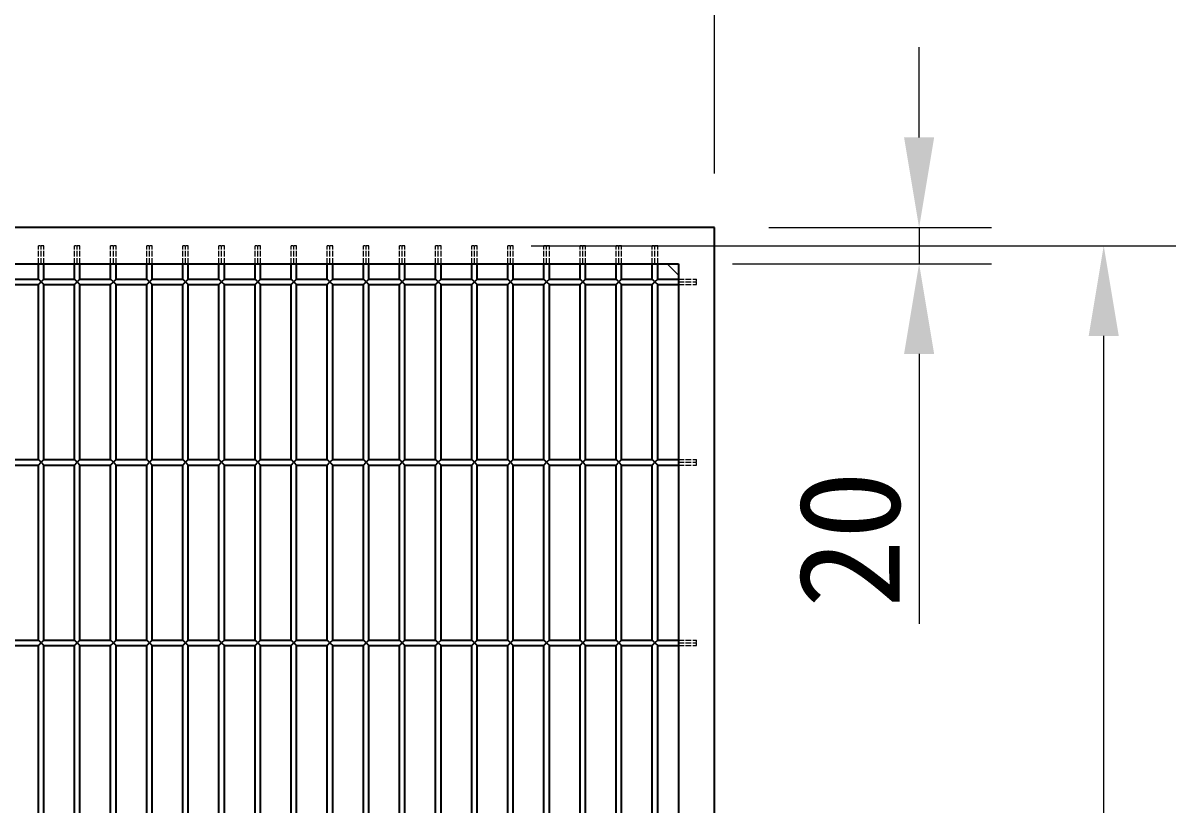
# Model space of a CAD drawing. Header units: millimetres. Extents: x 120 to 9117, y 110 to 4090.
# Drawn here: x 2387 to 3026, y 3197 to 3630 of the extents above; entities that cross this region are included whole.
import ezdxf

# ---------------------------------------------------------------- set-up
doc = ezdxf.new("R2010")
doc.units = ezdxf.units.MM
doc.header["$LTSCALE"] = 20
doc.linetypes.add('DASHED', pattern=[0.2067, 0.1654, -0.0413])
doc.layers.add('可见 (ISO)', color=7, linetype='Continuous', lineweight=25)
for name, color, linetype, lineweight, true_color in [('尺寸 (ISO)', 7, 'Continuous', 18, 0x008000), ('符号 (ISO)', 7, 'Continuous', 18, 0x008000), ('隐藏 (ISO)', 5, 'DASHED', 18, 0x0000ff)]:
    doc.layers.add(name, color=color, linetype=linetype, lineweight=lineweight, true_color=true_color)
doc.styles.add('最新国标', font='simfang.ttf')
doc.dimstyles.new('默认 (GB)', dxfattribs={"dimscale": 20, "dimtxt": 2.8, "dimasz": 2.5, "dimexe": 2, "dimexo": 1.5, "dimgap": 0.5, "dimtad": 1, "dimtoh": 1, "dimdsep": 46, "dimtxsty": '最新国标', "dimcen": 0.09, "dimdle": 10, "dimclrd": 256, "dimclre": 256, "dimclrt": 256, "dimaunit": 1, "dimadec": 3, "dimazin": 2, "dimtfac": 0.535714, "dimtdec": 3, "dimtmove": 0, "dimatfit": 3, "dimfxl": 0, "dimtolj": 1, "dimlwd": -1, "dimlwe": -1, "dimarcsym": 0})

# ---------------------------------------------------------------- blocks, each defined once
blk = doc.blocks.new('*D5')
at = {"layer": 'Defpoints', "color": 0, "transparency": 16777216}
for p in [(2070.28, 3668.26), (2070.28, 3517.01), (2770.28, 3517.01)]:
    blk.add_point(p, dxfattribs=at)
at = {"layer": '尺寸 (ISO)', "color": 116, "true_color": 0x00803f, "transparency": 16777216}
for p, q in [((2070.28, 3547.01), (2070.28, 3708.26)), ((2770.28, 3547.01), (2770.28, 3708.26)), ((2720.28, 3668.26), (2120.28, 3668.26))]:
    blk.add_line(p, q, dxfattribs=at)
for points in [[(2120.28, 3676.6), (2120.28, 3659.93), (2070.28, 3668.26)], [(2720.28, 3676.6), (2720.28, 3659.93), (2770.28, 3668.26)]]:
    blk.add_solid(points, dxfattribs=at)
at = {"layer": '尺寸 (ISO)', "transparency": 16777216, "insert": (2470.28, 3706.58), "char_height": 56, "attachment_point": 5, "style": '最新国标'}
blk.add_mtext('\\A1;700', dxfattribs=at)
blk = doc.blocks.new('*D11')
at = {"layer": 'Defpoints', "color": 0, "transparency": 16777216}
for p in [(2770.28, 3517.01), (2883.57, 3517.01), (2750.28, 3497.01)]:
    blk.add_point(p, dxfattribs=at)
at = {"layer": '尺寸 (ISO)', "color": 116, "true_color": 0x00803f, "transparency": 16777216}
for p, q in [((2883.57, 3567.01), (2883.57, 3617.01)), ((2800.28, 3517.01), (2923.57, 3517.01)), ((2883.57, 3517.01), (2883.57, 3497.01)), ((2780.28, 3497.01), (2923.57, 3497.01)), ((2883.57, 3447.01), (2883.57, 3297.47))]:
    blk.add_line(p, q, dxfattribs=at)
for points in [[(2875.23, 3567.01), (2891.9, 3567.01), (2883.57, 3517.01)], [(2875.23, 3447.01), (2891.9, 3447.01), (2883.57, 3497.01)]]:
    blk.add_solid(points, dxfattribs=at)
at = {"layer": '尺寸 (ISO)', "transparency": 16777216, "insert": (2845.25, 3344.27), "char_height": 56, "attachment_point": 5, "rotation": 90, "style": '最新国标'}
blk.add_mtext('\\A1;20', dxfattribs=at)
blk = doc.blocks.new('末端处理方式2')
at = {"layer": '符号 (ISO)'}
for p, q in [((137.514, 174.533), (137.197, 174.851)), ((137.197, 174.851), (137.514, 174.851)), ((137.514, 174.851), (137.514, 174.533))]:
    blk.add_line(p, q, dxfattribs=at)
at = {"layer": '符号 (ISO)', "flags": 128}
blk.add_lwpolyline([(137.514, 174.851), (137.197, 174.851), (137.514, 174.533), (137.514, 174.851)], dxfattribs=at)
at = {"layer": '符号 (ISO)'}
blk.add_solid([(137.514, 174.851), (137.197, 174.851), (137.514, 174.533), (137.514, 174.851)], dxfattribs=at)
blk = doc.blocks.new('_DotSmall')
at = {"color": 0, "linetype": 'ByBlock', "const_width": 0.5}
blk.add_lwpolyline([(-0.0625, 0, 1), (0.0625, 0, 1)], format="xyb", close=True, dxfattribs=at)
blk = doc.blocks.new('*D19')
at = {"layer": 'Defpoints', "color": 0, "transparency": 16777216}
for p in [(2638.78, 3507.01), (2985.81, 3507.01), (2635.78, 1527.01)]:
    blk.add_point(p, dxfattribs=at)
at = {"layer": '尺寸 (ISO)', "color": 116, "true_color": 0x00803f, "transparency": 16777216}
for p, q in [((2668.78, 3507.01), (3025.81, 3507.01)), ((2985.81, 1527.01), (2985.81, 3457.01)), ((2665.78, 1527.01), (3025.81, 1527.01))]:
    blk.add_line(p, q, dxfattribs=at)
blk.add_solid([(2977.47, 3457.01), (2994.14, 3457.01), (2985.81, 3507.01)], dxfattribs=at)
at = {"layer": '尺寸 (ISO)', "color": 116, "true_color": 0x00803f, "transparency": 16777216, "xscale": 50, "yscale": 50, "zscale": 50, "rotation": 270}
blk.add_blockref('_DotSmall', (2985.81, 1527.01), dxfattribs=at)
at = {"layer": '尺寸 (ISO)', "transparency": 16777216, "insert": (2947.49, 2517.21), "char_height": 56, "attachment_point": 5, "rotation": 90, "style": '最新国标'}
blk.add_mtext('\\A1;1980', dxfattribs=at)

msp = doc.modelspace()

# ---------------------------------------------------------------- linework, layer by layer
at = {"layer": '可见 (ISO)'}
for p, q in [((2770.28, 3517.011), (2070.28, 3517.011)), ((2770.28, 1517.011), (2770.28, 3517.011)), ((2090.28, 3497.011), (2750.28, 3497.011)), ((2395.78, 3488.511), (2395.78, 3497.011)), ((2398.78, 3488.511), (2398.78, 3497.011)), ((2415.78, 3488.511), (2415.78, 3497.011)), ((2418.78, 3488.511), (2418.78, 3497.011)), ((2435.78, 3488.511), (2435.78, 3497.011)), ((2438.78, 3488.511), (2438.78, 3497.011)), ((2455.78, 3488.511), (2455.78, 3497.011)), ((2458.78, 3488.511), (2458.78, 3497.011)), ((2475.78, 3488.511), (2475.78, 3497.011)), ((2478.78, 3488.511), (2478.78, 3497.011)), ((2495.78, 3488.511), (2495.78, 3497.011)), ((2498.78, 3488.511), (2498.78, 3497.011)), ((2515.78, 3488.511), (2515.78, 3497.011)), ((2518.78, 3488.511), (2518.78, 3497.011)), ((2535.78, 3488.511), (2535.78, 3497.011)), ((2538.78, 3488.511), (2538.78, 3497.011)), ((2555.78, 3488.511), (2555.78, 3497.011)), ((2558.78, 3488.511), (2558.78, 3497.011)), ((2575.78, 3488.511), (2575.78, 3497.011)), ((2578.78, 3488.511), (2578.78, 3497.011)), ((2595.78, 3488.511), (2595.78, 3497.011)), ((2598.78, 3488.511), (2598.78, 3497.011)), ((2615.78, 3488.511), (2615.78, 3497.011)), ((2618.78, 3488.511), (2618.78, 3497.011)), ((2635.78, 3488.511), (2635.78, 3497.011)), ((2638.78, 3488.511), (2638.78, 3497.011)), ((2655.78, 3488.511), (2655.78, 3497.011)), ((2658.78, 3488.511), (2658.78, 3497.011)), ((2675.78, 3488.511), (2675.78, 3497.011)), ((2678.78, 3488.511), (2678.78, 3497.011)), ((2695.78, 3488.511), (2695.78, 3497.011)), ((2698.78, 3488.511), (2698.78, 3497.011)), ((2715.78, 3488.511), (2715.78, 3497.011)), ((2718.78, 3488.511), (2718.78, 3497.011)), ((2735.78, 3488.511), (2735.78, 3497.011)), ((2738.78, 3488.511), (2738.78, 3497.011)), ((2750.28, 3497.011), (2750.28, 2527.011)), ((2378.78, 3488.511), (2395.78, 3488.511)), ((2397.28, 3487.011), (2395.78, 3488.511)), ((2395.78, 3485.511), (2397.28, 3487.011)), ((2398.78, 3488.511), (2397.28, 3487.011)), ((2397.28, 3487.011), (2398.78, 3485.511)), ((2398.78, 3488.511), (2415.78, 3488.511)), ((2417.28, 3487.011), (2415.78, 3488.511)), ((2415.78, 3485.511), (2417.28, 3487.011)), ((2418.78, 3488.511), (2417.28, 3487.011)), ((2417.28, 3487.011), (2418.78, 3485.511)), ((2418.78, 3488.511), (2435.78, 3488.511)), ((2437.28, 3487.011), (2435.78, 3488.511)), ((2435.78, 3485.511), (2437.28, 3487.011)), ((2438.78, 3488.511), (2437.28, 3487.011)), ((2437.28, 3487.011), (2438.78, 3485.511)), ((2438.78, 3488.511), (2455.78, 3488.511)), ((2457.28, 3487.011), (2455.78, 3488.511)), ((2455.78, 3485.511), (2457.28, 3487.011)), ((2458.78, 3488.511), (2457.28, 3487.011)), ((2457.28, 3487.011), (2458.78, 3485.511)), ((2458.78, 3488.511), (2475.78, 3488.511)), ((2477.28, 3487.011), (2475.78, 3488.511)), ((2475.78, 3485.511), (2477.28, 3487.011)), ((2478.78, 3488.511), (2477.28, 3487.011)), ((2477.28, 3487.011), (2478.78, 3485.511)), ((2478.78, 3488.511), (2495.78, 3488.511)), ((2497.28, 3487.011), (2495.78, 3488.511)), ((2495.78, 3485.511), (2497.28, 3487.011)), ((2498.78, 3488.511), (2497.28, 3487.011)), ((2497.28, 3487.011), (2498.78, 3485.511)), ((2498.78, 3488.511), (2515.78, 3488.511)), ((2517.28, 3487.011), (2515.78, 3488.511)), ((2515.78, 3485.511), (2517.28, 3487.011)), ((2518.78, 3488.511), (2517.28, 3487.011)), ((2517.28, 3487.011), (2518.78, 3485.511)), ((2518.78, 3488.511), (2535.78, 3488.511)), ((2537.28, 3487.011), (2535.78, 3488.511)), ((2535.78, 3485.511), (2537.28, 3487.011)), ((2538.78, 3488.511), (2537.28, 3487.011)), ((2537.28, 3487.011), (2538.78, 3485.511)), ((2538.78, 3488.511), (2555.78, 3488.511)), ((2557.28, 3487.011), (2555.78, 3488.511)), ((2555.78, 3485.511), (2557.28, 3487.011)), ((2558.78, 3488.511), (2557.28, 3487.011)), ((2557.28, 3487.011), (2558.78, 3485.511)), ((2558.78, 3488.511), (2575.78, 3488.511)), ((2577.28, 3487.011), (2575.78, 3488.511)), ((2575.78, 3485.511), (2577.28, 3487.011)), ((2578.78, 3488.511), (2577.28, 3487.011)), ((2577.28, 3487.011), (2578.78, 3485.511)), ((2578.78, 3488.511), (2595.78, 3488.511)), ((2597.28, 3487.011), (2595.78, 3488.511)), ((2595.78, 3485.511), (2597.28, 3487.011)), ((2598.78, 3488.511), (2597.28, 3487.011)), ((2597.28, 3487.011), (2598.78, 3485.511)), ((2598.78, 3488.511), (2615.78, 3488.511)), ((2617.28, 3487.011), (2615.78, 3488.511)), ((2615.78, 3485.511), (2617.28, 3487.011)), ((2618.78, 3488.511), (2617.28, 3487.011)), ((2617.28, 3487.011), (2618.78, 3485.511)), ((2618.78, 3488.511), (2635.78, 3488.511)), ((2637.28, 3487.011), (2635.78, 3488.511)), ((2635.78, 3485.511), (2637.28, 3487.011)), ((2638.78, 3488.511), (2637.28, 3487.011)), ((2637.28, 3487.011), (2638.78, 3485.511)), ((2638.78, 3488.511), (2655.78, 3488.511)), ((2657.28, 3487.011), (2655.78, 3488.511)), ((2655.78, 3485.511), (2657.28, 3487.011)), ((2658.78, 3488.511), (2657.28, 3487.011)), ((2657.28, 3487.011), (2658.78, 3485.511)), ((2658.78, 3488.511), (2675.78, 3488.511)), ((2677.28, 3487.011), (2675.78, 3488.511)), ((2675.78, 3485.511), (2677.28, 3487.011)), ((2678.78, 3488.511), (2677.28, 3487.011)), ((2677.28, 3487.011), (2678.78, 3485.511)), ((2678.78, 3488.511), (2695.78, 3488.511)), ((2697.28, 3487.011), (2695.78, 3488.511)), ((2695.78, 3485.511), (2697.28, 3487.011)), ((2698.78, 3488.511), (2697.28, 3487.011)), ((2697.28, 3487.011), (2698.78, 3485.511)), ((2698.78, 3488.511), (2715.78, 3488.511)), ((2717.28, 3487.011), (2715.78, 3488.511)), ((2715.78, 3485.511), (2717.28, 3487.011)), ((2718.78, 3488.511), (2717.28, 3487.011)), ((2717.28, 3487.011), (2718.78, 3485.511)), ((2718.78, 3488.511), (2735.78, 3488.511)), ((2737.28, 3487.011), (2735.78, 3488.511)), ((2735.78, 3485.511), (2737.28, 3487.011)), ((2738.78, 3488.511), (2737.28, 3487.011)), ((2737.28, 3487.011), (2738.78, 3485.511)), ((2738.78, 3488.511), (2750.28, 3488.511)), ((2378.78, 3485.511), (2395.78, 3485.511)), ((2395.78, 3388.511), (2395.78, 3485.511)), ((2398.78, 3485.511), (2415.78, 3485.511)), ((2398.78, 3388.511), (2398.78, 3485.511)), ((2415.78, 3388.511), (2415.78, 3485.511)), ((2418.78, 3485.511), (2435.78, 3485.511)), ((2418.78, 3388.511), (2418.78, 3485.511)), ((2435.78, 3388.511), (2435.78, 3485.511)), ((2438.78, 3485.511), (2455.78, 3485.511)), ((2438.78, 3388.511), (2438.78, 3485.511)), ((2455.78, 3388.511), (2455.78, 3485.511)), ((2458.78, 3485.511), (2475.78, 3485.511)), ((2458.78, 3388.511), (2458.78, 3485.511)), ((2475.78, 3388.511), (2475.78, 3485.511)), ((2478.78, 3485.511), (2495.78, 3485.511)), ((2478.78, 3388.511), (2478.78, 3485.511)), ((2495.78, 3388.511), (2495.78, 3485.511)), ((2498.78, 3485.511), (2515.78, 3485.511)), ((2498.78, 3388.511), (2498.78, 3485.511)), ((2515.78, 3388.511), (2515.78, 3485.511)), ((2518.78, 3485.511), (2535.78, 3485.511)), ((2518.78, 3388.511), (2518.78, 3485.511)), ((2535.78, 3388.511), (2535.78, 3485.511)), ((2538.78, 3485.511), (2555.78, 3485.511)), ((2538.78, 3388.511), (2538.78, 3485.511)), ((2555.78, 3388.511), (2555.78, 3485.511)), ((2558.78, 3485.511), (2575.78, 3485.511)), ((2558.78, 3388.511), (2558.78, 3485.511)), ((2575.78, 3388.511), (2575.78, 3485.511)), ((2578.78, 3485.511), (2595.78, 3485.511)), ((2578.78, 3388.511), (2578.78, 3485.511)), ((2595.78, 3388.511), (2595.78, 3485.511)), ((2598.78, 3485.511), (2615.78, 3485.511)), ((2598.78, 3388.511), (2598.78, 3485.511)), ((2615.78, 3388.511), (2615.78, 3485.511)), ((2618.78, 3485.511), (2635.78, 3485.511)), ((2618.78, 3388.511), (2618.78, 3485.511)), ((2635.78, 3388.511), (2635.78, 3485.511)), ((2638.78, 3485.511), (2655.78, 3485.511)), ((2638.78, 3388.511), (2638.78, 3485.511)), ((2655.78, 3388.511), (2655.78, 3485.511)), ((2658.78, 3485.511), (2675.78, 3485.511)), ((2658.78, 3388.511), (2658.78, 3485.511)), ((2675.78, 3388.511), (2675.78, 3485.511)), ((2678.78, 3485.511), (2695.78, 3485.511)), ((2678.78, 3388.511), (2678.78, 3485.511)), ((2695.78, 3388.511), (2695.78, 3485.511)), ((2698.78, 3485.511), (2715.78, 3485.511)), ((2698.78, 3388.511), (2698.78, 3485.511)), ((2715.78, 3388.511), (2715.78, 3485.511)), ((2718.78, 3485.511), (2735.78, 3485.511)), ((2718.78, 3388.511), (2718.78, 3485.511)), ((2735.78, 3388.511), (2735.78, 3485.511)), ((2738.78, 3485.511), (2750.28, 3485.511)), ((2738.78, 3388.511), (2738.78, 3485.511)), ((2378.78, 3388.511), (2395.78, 3388.511)), ((2378.78, 3385.511), (2395.78, 3385.511)), ((2397.28, 3387.011), (2395.78, 3388.511)), ((2395.78, 3385.511), (2397.28, 3387.011)), ((2395.78, 3288.511), (2395.78, 3385.511)), ((2398.78, 3388.511), (2397.28, 3387.011)), ((2397.28, 3387.011), (2398.78, 3385.511)), ((2398.78, 3388.511), (2415.78, 3388.511)), ((2398.78, 3385.511), (2415.78, 3385.511)), ((2398.78, 3288.511), (2398.78, 3385.511)), ((2417.28, 3387.011), (2415.78, 3388.511)), ((2415.78, 3385.511), (2417.28, 3387.011)), ((2415.78, 3288.511), (2415.78, 3385.511)), ((2418.78, 3388.511), (2417.28, 3387.011)), ((2417.28, 3387.011), (2418.78, 3385.511)), ((2418.78, 3388.511), (2435.78, 3388.511)), ((2418.78, 3385.511), (2435.78, 3385.511)), ((2418.78, 3288.511), (2418.78, 3385.511)), ((2437.28, 3387.011), (2435.78, 3388.511)), ((2435.78, 3385.511), (2437.28, 3387.011)), ((2435.78, 3288.511), (2435.78, 3385.511)), ((2438.78, 3388.511), (2437.28, 3387.011)), ((2437.28, 3387.011), (2438.78, 3385.511)), ((2438.78, 3388.511), (2455.78, 3388.511)), ((2438.78, 3385.511), (2455.78, 3385.511)), ((2438.78, 3288.511), (2438.78, 3385.511)), ((2457.28, 3387.011), (2455.78, 3388.511)), ((2455.78, 3385.511), (2457.28, 3387.011)), ((2455.78, 3288.511), (2455.78, 3385.511)), ((2458.78, 3388.511), (2457.28, 3387.011)), ((2457.28, 3387.011), (2458.78, 3385.511)), ((2458.78, 3388.511), (2475.78, 3388.511)), ((2458.78, 3385.511), (2475.78, 3385.511)), ((2458.78, 3288.511), (2458.78, 3385.511)), ((2477.28, 3387.011), (2475.78, 3388.511)), ((2475.78, 3385.511), (2477.28, 3387.011)), ((2475.78, 3288.511), (2475.78, 3385.511)), ((2478.78, 3388.511), (2477.28, 3387.011)), ((2477.28, 3387.011), (2478.78, 3385.511)), ((2478.78, 3388.511), (2495.78, 3388.511)), ((2478.78, 3385.511), (2495.78, 3385.511)), ((2478.78, 3288.511), (2478.78, 3385.511)), ((2497.28, 3387.011), (2495.78, 3388.511)), ((2495.78, 3385.511), (2497.28, 3387.011)), ((2495.78, 3288.511), (2495.78, 3385.511)), ((2498.78, 3388.511), (2497.28, 3387.011)), ((2497.28, 3387.011), (2498.78, 3385.511)), ((2498.78, 3388.511), (2515.78, 3388.511)), ((2498.78, 3385.511), (2515.78, 3385.511)), ((2498.78, 3288.511), (2498.78, 3385.511)), ((2517.28, 3387.011), (2515.78, 3388.511)), ((2515.78, 3385.511), (2517.28, 3387.011)), ((2515.78, 3288.511), (2515.78, 3385.511)), ((2518.78, 3388.511), (2517.28, 3387.011)), ((2517.28, 3387.011), (2518.78, 3385.511)), ((2518.78, 3388.511), (2535.78, 3388.511)), ((2518.78, 3385.511), (2535.78, 3385.511)), ((2518.78, 3288.511), (2518.78, 3385.511)), ((2537.28, 3387.011), (2535.78, 3388.511)), ((2535.78, 3385.511), (2537.28, 3387.011)), ((2535.78, 3288.511), (2535.78, 3385.511)), ((2538.78, 3388.511), (2537.28, 3387.011)), ((2537.28, 3387.011), (2538.78, 3385.511)), ((2538.78, 3388.511), (2555.78, 3388.511)), ((2538.78, 3385.511), (2555.78, 3385.511)), ((2538.78, 3288.511), (2538.78, 3385.511)), ((2557.28, 3387.011), (2555.78, 3388.511)), ((2555.78, 3385.511), (2557.28, 3387.011)), ((2555.78, 3288.511), (2555.78, 3385.511)), ((2558.78, 3388.511), (2557.28, 3387.011)), ((2557.28, 3387.011), (2558.78, 3385.511)), ((2558.78, 3388.511), (2575.78, 3388.511)), ((2558.78, 3385.511), (2575.78, 3385.511)), ((2558.78, 3288.511), (2558.78, 3385.511)), ((2577.28, 3387.011), (2575.78, 3388.511)), ((2575.78, 3385.511), (2577.28, 3387.011)), ((2575.78, 3288.511), (2575.78, 3385.511)), ((2578.78, 3388.511), (2577.28, 3387.011)), ((2577.28, 3387.011), (2578.78, 3385.511)), ((2578.78, 3388.511), (2595.78, 3388.511)), ((2578.78, 3385.511), (2595.78, 3385.511)), ((2578.78, 3288.511), (2578.78, 3385.511)), ((2597.28, 3387.011), (2595.78, 3388.511)), ((2595.78, 3385.511), (2597.28, 3387.011)), ((2595.78, 3288.511), (2595.78, 3385.511)), ((2598.78, 3388.511), (2597.28, 3387.011)), ((2597.28, 3387.011), (2598.78, 3385.511)), ((2598.78, 3388.511), (2615.78, 3388.511)), ((2598.78, 3385.511), (2615.78, 3385.511)), ((2598.78, 3288.511), (2598.78, 3385.511)), ((2617.28, 3387.011), (2615.78, 3388.511)), ((2615.78, 3385.511), (2617.28, 3387.011)), ((2615.78, 3288.511), (2615.78, 3385.511)), ((2618.78, 3388.511), (2617.28, 3387.011)), ((2617.28, 3387.011), (2618.78, 3385.511)), ((2618.78, 3388.511), (2635.78, 3388.511)), ((2618.78, 3385.511), (2635.78, 3385.511)), ((2618.78, 3288.511), (2618.78, 3385.511)), ((2637.28, 3387.011), (2635.78, 3388.511)), ((2635.78, 3385.511), (2637.28, 3387.011)), ((2635.78, 3288.511), (2635.78, 3385.511)), ((2638.78, 3388.511), (2637.28, 3387.011)), ((2637.28, 3387.011), (2638.78, 3385.511)), ((2638.78, 3388.511), (2655.78, 3388.511)), ((2638.78, 3385.511), (2655.78, 3385.511)), ((2638.78, 3288.511), (2638.78, 3385.511)), ((2657.28, 3387.011), (2655.78, 3388.511)), ((2655.78, 3385.511), (2657.28, 3387.011)), ((2655.78, 3288.511), (2655.78, 3385.511)), ((2658.78, 3388.511), (2657.28, 3387.011)), ((2657.28, 3387.011), (2658.78, 3385.511)), ((2658.78, 3388.511), (2675.78, 3388.511)), ((2658.78, 3385.511), (2675.78, 3385.511)), ((2658.78, 3288.511), (2658.78, 3385.511)), ((2677.28, 3387.011), (2675.78, 3388.511)), ((2675.78, 3385.511), (2677.28, 3387.011)), ((2675.78, 3288.511), (2675.78, 3385.511)), ((2678.78, 3388.511), (2677.28, 3387.011)), ((2677.28, 3387.011), (2678.78, 3385.511)), ((2678.78, 3388.511), (2695.78, 3388.511)), ((2678.78, 3385.511), (2695.78, 3385.511)), ((2678.78, 3288.511), (2678.78, 3385.511)), ((2697.28, 3387.011), (2695.78, 3388.511)), ((2695.78, 3385.511), (2697.28, 3387.011)), ((2695.78, 3288.511), (2695.78, 3385.511)), ((2698.78, 3388.511), (2697.28, 3387.011)), ((2697.28, 3387.011), (2698.78, 3385.511)), ((2698.78, 3388.511), (2715.78, 3388.511)), ((2698.78, 3385.511), (2715.78, 3385.511)), ((2698.78, 3288.511), (2698.78, 3385.511)), ((2717.28, 3387.011), (2715.78, 3388.511)), ((2715.78, 3385.511), (2717.28, 3387.011)), ((2715.78, 3288.511), (2715.78, 3385.511)), ((2718.78, 3388.511), (2717.28, 3387.011)), ((2717.28, 3387.011), (2718.78, 3385.511)), ((2718.78, 3388.511), (2735.78, 3388.511)), ((2718.78, 3385.511), (2735.78, 3385.511)), ((2718.78, 3288.511), (2718.78, 3385.511)), ((2737.28, 3387.011), (2735.78, 3388.511)), ((2735.78, 3385.511), (2737.28, 3387.011)), ((2735.78, 3288.511), (2735.78, 3385.511)), ((2738.78, 3388.511), (2737.28, 3387.011)), ((2737.28, 3387.011), (2738.78, 3385.511)), ((2738.78, 3388.511), (2750.28, 3388.511)), ((2738.78, 3385.511), (2750.28, 3385.511)), ((2738.78, 3288.511), (2738.78, 3385.511)), ((2378.78, 3288.511), (2395.78, 3288.511)), ((2397.28, 3287.011), (2395.78, 3288.511)), ((2398.78, 3288.511), (2397.28, 3287.011)), ((2398.78, 3288.511), (2415.78, 3288.511)), ((2417.28, 3287.011), (2415.78, 3288.511)), ((2418.78, 3288.511), (2417.28, 3287.011)), ((2418.78, 3288.511), (2435.78, 3288.511)), ((2437.28, 3287.011), (2435.78, 3288.511)), ((2438.78, 3288.511), (2437.28, 3287.011)), ((2438.78, 3288.511), (2455.78, 3288.511)), ((2457.28, 3287.011), (2455.78, 3288.511)), ((2458.78, 3288.511), (2457.28, 3287.011)), ((2458.78, 3288.511), (2475.78, 3288.511)), ((2477.28, 3287.011), (2475.78, 3288.511)), ((2478.78, 3288.511), (2477.28, 3287.011)), ((2478.78, 3288.511), (2495.78, 3288.511)), ((2497.28, 3287.011), (2495.78, 3288.511)), ((2498.78, 3288.511), (2497.28, 3287.011)), ((2498.78, 3288.511), (2515.78, 3288.511)), ((2517.28, 3287.011), (2515.78, 3288.511)), ((2518.78, 3288.511), (2517.28, 3287.011)), ((2518.78, 3288.511), (2535.78, 3288.511)), ((2537.28, 3287.011), (2535.78, 3288.511)), ((2538.78, 3288.511), (2537.28, 3287.011)), ((2538.78, 3288.511), (2555.78, 3288.511)), ((2557.28, 3287.011), (2555.78, 3288.511)), ((2558.78, 3288.511), (2557.28, 3287.011)), ((2558.78, 3288.511), (2575.78, 3288.511)), ((2577.28, 3287.011), (2575.78, 3288.511)), ((2578.78, 3288.511), (2577.28, 3287.011)), ((2578.78, 3288.511), (2595.78, 3288.511)), ((2597.28, 3287.011), (2595.78, 3288.511)), ((2598.78, 3288.511), (2597.28, 3287.011)), ((2598.78, 3288.511), (2615.78, 3288.511)), ((2617.28, 3287.011), (2615.78, 3288.511)), ((2618.78, 3288.511), (2617.28, 3287.011)), ((2618.78, 3288.511), (2635.78, 3288.511)), ((2637.28, 3287.011), (2635.78, 3288.511)), ((2638.78, 3288.511), (2637.28, 3287.011)), ((2638.78, 3288.511), (2655.78, 3288.511)), ((2657.28, 3287.011), (2655.78, 3288.511)), ((2658.78, 3288.511), (2657.28, 3287.011)), ((2658.78, 3288.511), (2675.78, 3288.511)), ((2677.28, 3287.011), (2675.78, 3288.511)), ((2678.78, 3288.511), (2677.28, 3287.011)), ((2678.78, 3288.511), (2695.78, 3288.511)), ((2697.28, 3287.011), (2695.78, 3288.511)), ((2698.78, 3288.511), (2697.28, 3287.011)), ((2698.78, 3288.511), (2715.78, 3288.511)), ((2717.28, 3287.011), (2715.78, 3288.511)), ((2718.78, 3288.511), (2717.28, 3287.011)), ((2718.78, 3288.511), (2735.78, 3288.511)), ((2737.28, 3287.011), (2735.78, 3288.511)), ((2738.78, 3288.511), (2737.28, 3287.011)), ((2738.78, 3288.511), (2750.28, 3288.511)), ((2378.78, 3285.511), (2395.78, 3285.511)), ((2395.78, 3285.511), (2397.28, 3287.011)), ((2395.78, 3188.511), (2395.78, 3285.511)), ((2397.28, 3287.011), (2398.78, 3285.511)), ((2398.78, 3285.511), (2415.78, 3285.511)), ((2398.78, 3188.511), (2398.78, 3285.511)), ((2415.78, 3285.511), (2417.28, 3287.011)), ((2415.78, 3188.511), (2415.78, 3285.511)), ((2417.28, 3287.011), (2418.78, 3285.511)), ((2418.78, 3285.511), (2435.78, 3285.511)), ((2418.78, 3188.511), (2418.78, 3285.511)), ((2435.78, 3285.511), (2437.28, 3287.011)), ((2435.78, 3188.511), (2435.78, 3285.511)), ((2437.28, 3287.011), (2438.78, 3285.511)), ((2438.78, 3285.511), (2455.78, 3285.511)), ((2438.78, 3188.511), (2438.78, 3285.511)), ((2455.78, 3285.511), (2457.28, 3287.011)), ((2455.78, 3188.511), (2455.78, 3285.511)), ((2457.28, 3287.011), (2458.78, 3285.511)), ((2458.78, 3285.511), (2475.78, 3285.511)), ((2458.78, 3188.511), (2458.78, 3285.511)), ((2475.78, 3285.511), (2477.28, 3287.011)), ((2475.78, 3188.511), (2475.78, 3285.511)), ((2477.28, 3287.011), (2478.78, 3285.511)), ((2478.78, 3285.511), (2495.78, 3285.511)), ((2478.78, 3188.511), (2478.78, 3285.511)), ((2495.78, 3285.511), (2497.28, 3287.011)), ((2495.78, 3188.511), (2495.78, 3285.511)), ((2497.28, 3287.011), (2498.78, 3285.511)), ((2498.78, 3285.511), (2515.78, 3285.511)), ((2498.78, 3188.511), (2498.78, 3285.511)), ((2515.78, 3285.511), (2517.28, 3287.011)), ((2515.78, 3188.511), (2515.78, 3285.511)), ((2517.28, 3287.011), (2518.78, 3285.511)), ((2518.78, 3285.511), (2535.78, 3285.511)), ((2518.78, 3188.511), (2518.78, 3285.511)), ((2535.78, 3285.511), (2537.28, 3287.011)), ((2535.78, 3188.511), (2535.78, 3285.511)), ((2537.28, 3287.011), (2538.78, 3285.511)), ((2538.78, 3285.511), (2555.78, 3285.511)), ((2538.78, 3188.511), (2538.78, 3285.511)), ((2555.78, 3285.511), (2557.28, 3287.011)), ((2555.78, 3188.511), (2555.78, 3285.511)), ((2557.28, 3287.011), (2558.78, 3285.511)), ((2558.78, 3285.511), (2575.78, 3285.511)), ((2558.78, 3188.511), (2558.78, 3285.511)), ((2575.78, 3285.511), (2577.28, 3287.011)), ((2575.78, 3188.511), (2575.78, 3285.511)), ((2577.28, 3287.011), (2578.78, 3285.511)), ((2578.78, 3285.511), (2595.78, 3285.511)), ((2578.78, 3188.511), (2578.78, 3285.511)), ((2595.78, 3285.511), (2597.28, 3287.011)), ((2595.78, 3188.511), (2595.78, 3285.511)), ((2597.28, 3287.011), (2598.78, 3285.511)), ((2598.78, 3285.511), (2615.78, 3285.511)), ((2598.78, 3188.511), (2598.78, 3285.511)), ((2615.78, 3285.511), (2617.28, 3287.011)), ((2615.78, 3188.511), (2615.78, 3285.511)), ((2617.28, 3287.011), (2618.78, 3285.511)), ((2618.78, 3285.511), (2635.78, 3285.511)), ((2618.78, 3188.511), (2618.78, 3285.511)), ((2635.78, 3285.511), (2637.28, 3287.011)), ((2635.78, 3188.511), (2635.78, 3285.511)), ((2637.28, 3287.011), (2638.78, 3285.511)), ((2638.78, 3285.511), (2655.78, 3285.511)), ((2638.78, 3188.511), (2638.78, 3285.511)), ((2655.78, 3285.511), (2657.28, 3287.011)), ((2655.78, 3188.511), (2655.78, 3285.511)), ((2657.28, 3287.011), (2658.78, 3285.511)), ((2658.78, 3285.511), (2675.78, 3285.511)), ((2658.78, 3188.511), (2658.78, 3285.511)), ((2675.78, 3285.511), (2677.28, 3287.011)), ((2675.78, 3188.511), (2675.78, 3285.511)), ((2677.28, 3287.011), (2678.78, 3285.511)), ((2678.78, 3285.511), (2695.78, 3285.511)), ((2678.78, 3188.511), (2678.78, 3285.511)), ((2695.78, 3285.511), (2697.28, 3287.011)), ((2695.78, 3188.511), (2695.78, 3285.511)), ((2697.28, 3287.011), (2698.78, 3285.511)), ((2698.78, 3285.511), (2715.78, 3285.511)), ((2698.78, 3188.511), (2698.78, 3285.511)), ((2715.78, 3285.511), (2717.28, 3287.011)), ((2715.78, 3188.511), (2715.78, 3285.511)), ((2717.28, 3287.011), (2718.78, 3285.511)), ((2718.78, 3285.511), (2735.78, 3285.511)), ((2718.78, 3188.511), (2718.78, 3285.511)), ((2735.78, 3285.511), (2737.28, 3287.011)), ((2735.78, 3188.511), (2735.78, 3285.511)), ((2737.28, 3287.011), (2738.78, 3285.511)), ((2738.78, 3285.511), (2750.28, 3285.511)), ((2738.78, 3188.511), (2738.78, 3285.511))]:
    msp.add_line(p, q, dxfattribs=at)
at = {"layer": '隐藏 (ISO)', "ltscale": 0.448684}
for p, q in [((2398.78, 3507.011), (2395.78, 3507.011)), ((2418.78, 3507.011), (2415.78, 3507.011)), ((2438.78, 3507.011), (2435.78, 3507.011)), ((2458.78, 3507.011), (2455.78, 3507.011)), ((2478.78, 3507.011), (2475.78, 3507.011)), ((2498.78, 3507.011), (2495.78, 3507.011)), ((2518.78, 3507.011), (2515.78, 3507.011)), ((2538.78, 3507.011), (2535.78, 3507.011)), ((2558.78, 3507.011), (2555.78, 3507.011)), ((2578.78, 3507.011), (2575.78, 3507.011)), ((2598.78, 3507.011), (2595.78, 3507.011)), ((2618.78, 3507.011), (2615.78, 3507.011)), ((2638.78, 3507.011), (2635.78, 3507.011)), ((2658.78, 3507.011), (2655.78, 3507.011)), ((2678.78, 3507.011), (2675.78, 3507.011)), ((2698.78, 3507.011), (2695.78, 3507.011)), ((2718.78, 3507.011), (2715.78, 3507.011)), ((2738.78, 3507.011), (2735.78, 3507.011)), ((2760.28, 3485.511), (2760.28, 3488.511)), ((2760.28, 3385.511), (2760.28, 3388.511)), ((2760.28, 3285.511), (2760.28, 3288.511))]:
    msp.add_line(p, q, dxfattribs=at)
at = {"layer": '隐藏 (ISO)', "ltscale": 0.952248}
for p, q in [((2395.78, 3497.011), (2395.78, 3507.011)), ((2397.28, 3497.011), (2397.28, 3507.011)), ((2398.78, 3497.011), (2398.78, 3507.011)), ((2415.78, 3497.011), (2415.78, 3507.011)), ((2417.28, 3497.011), (2417.28, 3507.011)), ((2418.78, 3497.011), (2418.78, 3507.011)), ((2435.78, 3497.011), (2435.78, 3507.011)), ((2437.28, 3497.011), (2437.28, 3507.011)), ((2438.78, 3497.011), (2438.78, 3507.011)), ((2455.78, 3497.011), (2455.78, 3507.011)), ((2457.28, 3497.011), (2457.28, 3507.011)), ((2458.78, 3497.011), (2458.78, 3507.011)), ((2475.78, 3497.011), (2475.78, 3507.011)), ((2477.28, 3497.011), (2477.28, 3507.011)), ((2478.78, 3497.011), (2478.78, 3507.011)), ((2495.78, 3497.011), (2495.78, 3507.011)), ((2497.28, 3497.011), (2497.28, 3507.011)), ((2498.78, 3497.011), (2498.78, 3507.011)), ((2515.78, 3497.011), (2515.78, 3507.011)), ((2517.28, 3497.011), (2517.28, 3507.011)), ((2518.78, 3497.011), (2518.78, 3507.011)), ((2535.78, 3497.011), (2535.78, 3507.011)), ((2537.28, 3497.011), (2537.28, 3507.011)), ((2538.78, 3497.011), (2538.78, 3507.011)), ((2555.78, 3497.011), (2555.78, 3507.011)), ((2557.28, 3497.011), (2557.28, 3507.011)), ((2558.78, 3497.011), (2558.78, 3507.011)), ((2575.78, 3497.011), (2575.78, 3507.011)), ((2577.28, 3497.011), (2577.28, 3507.011)), ((2578.78, 3497.011), (2578.78, 3507.011)), ((2595.78, 3497.011), (2595.78, 3507.011)), ((2597.28, 3497.011), (2597.28, 3507.011)), ((2598.78, 3497.011), (2598.78, 3507.011)), ((2615.78, 3497.011), (2615.78, 3507.011)), ((2617.28, 3497.011), (2617.28, 3507.011)), ((2618.78, 3497.011), (2618.78, 3507.011)), ((2635.78, 3497.011), (2635.78, 3507.011)), ((2637.28, 3497.011), (2637.28, 3507.011)), ((2638.78, 3497.011), (2638.78, 3507.011)), ((2655.78, 3497.011), (2655.78, 3507.011)), ((2657.28, 3497.011), (2657.28, 3507.011)), ((2658.78, 3497.011), (2658.78, 3507.011)), ((2675.78, 3497.011), (2675.78, 3507.011)), ((2677.28, 3497.011), (2677.28, 3507.011)), ((2678.78, 3497.011), (2678.78, 3507.011)), ((2695.78, 3497.011), (2695.78, 3507.011)), ((2697.28, 3497.011), (2697.28, 3507.011)), ((2698.78, 3497.011), (2698.78, 3507.011)), ((2715.78, 3497.011), (2715.78, 3507.011)), ((2717.28, 3497.011), (2717.28, 3507.011)), ((2718.78, 3497.011), (2718.78, 3507.011)), ((2735.78, 3497.011), (2735.78, 3507.011)), ((2737.28, 3497.011), (2737.28, 3507.011)), ((2738.78, 3497.011), (2738.78, 3507.011)), ((2750.28, 3488.511), (2760.28, 3488.511)), ((2750.28, 3487.011), (2760.28, 3487.011)), ((2750.28, 3485.511), (2760.28, 3485.511)), ((2750.28, 3388.511), (2760.28, 3388.511)), ((2750.28, 3387.011), (2760.28, 3387.011)), ((2750.28, 3385.511), (2760.28, 3385.511)), ((2750.28, 3288.511), (2760.28, 3288.511)), ((2750.28, 3287.011), (2760.28, 3287.011)), ((2750.28, 3285.511), (2760.28, 3285.511))]:
    msp.add_line(p, q, dxfattribs=at)

# ---------------------------------------------------------------- block references
at = {"layer": '符号 (ISO)', "xscale": 20, "yscale": 20, "zscale": 20}
msp.add_blockref('末端处理方式2', (0, 0), dxfattribs=at)

# ---------------------------------------------------------------- dimensions: what is measured, and where the dimension line sits
at = {"layer": '尺寸 (ISO)', "color": 116, "true_color": 0x00803f}
for base, p1, p2, angle, override, picture, middle in [((2070.28, 3668.263), (2770.28, 3517.011), (2070.28, 3517.011), 180, {"dimgap": 0.5, "dimtoh": 0, "dimdec": 2, "dimtol": 0, "dimlim": 0, "dimtp": 0, "dimtm": 0, "dimtdec": 3, "dimtofl": 0, "dimatfit": 1}, '*D5', (2470.28, 3668.263)), ((2883.567, 3517.011), (2750.28, 3497.011), (2770.28, 3517.011), 270, {"dimgap": 0.5, "dimtoh": 0, "dimdec": 2, "dimtol": 0, "dimlim": 0, "dimtp": 0, "dimtm": 0, "dimtdec": 3, "dimtofl": 1, "dimatfit": 1}, '*D11', (2883.567, 3344.273)), ((2985.805, 3507.011), (2635.78, 1527.011), (2638.78, 3507.011), 90, {"dimgap": 0.5, "dimtoh": 0, "dimdec": 2, "dimblk1": 'DotSmall', "dimsah": 1, "dimdle": 0, "dimtol": 0, "dimlim": 0, "dimtp": 0, "dimtm": 0, "dimtdec": 3, "dimtofl": 0, "dimatfit": 1}, '*D19', (2985.805, 2517.211))]:
    dim = msp.add_linear_dim(base=base, p1=p1, p2=p2, angle=angle, dimstyle='默认 (GB)', override=override, dxfattribs=at)
    dim.commit()
    dim.dimension.update_dxf_attribs({"geometry": picture, "text_midpoint": middle, "dimtype": 160})

doc.saveas('drawing.dxf')
